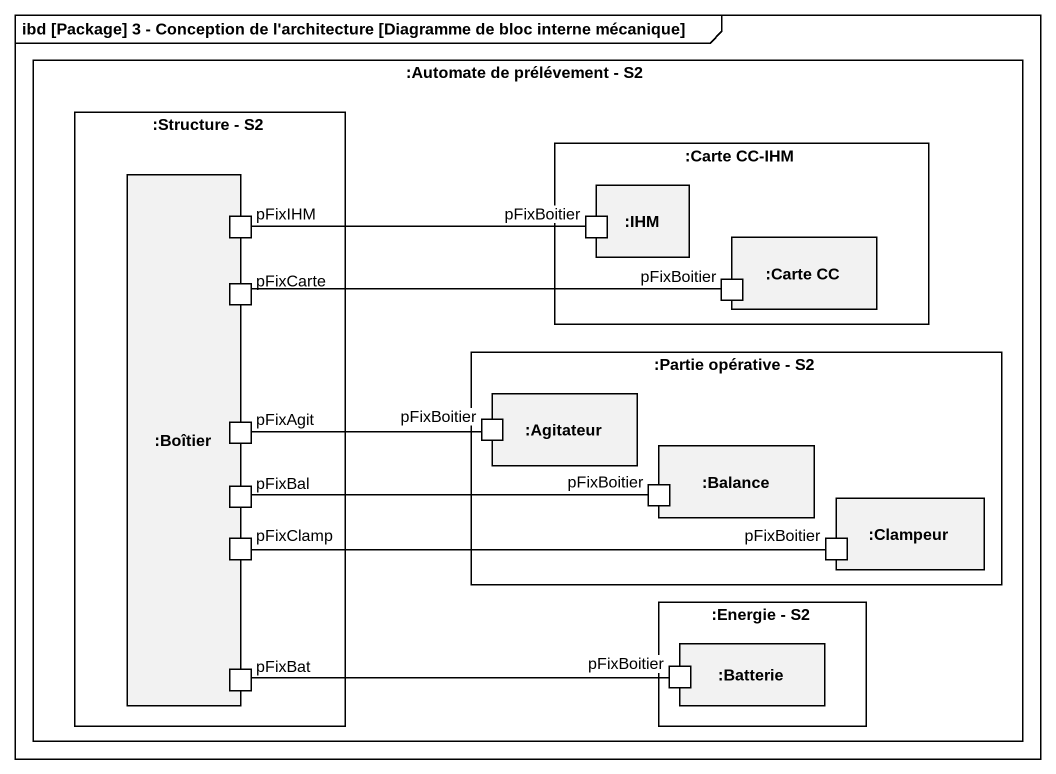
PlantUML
@startuml
mainframe ibd [Package] 3 - Conception de l'architecture [Diagramme de bloc interne mécanique]
rectangle ":Automate de prélévement - S2" as Automate_de_prélévement_S2 {
  rectangle ":Structure - S2" as Structure_S2 {
    rectangle ":Boîtier" as Boîtier {
      port pFixIHM
      port pFixCarte
      port pFixAgit
      port pFixBal
      port pFixClamp
      port pFixBat
    }
  }
  rectangle ":Carte CC-IHM" as Carte_CC_IHM {
    rectangle ":IHM" as IHM {
      port pFixBoitier
    }
    rectangle ":Carte CC" as Carte_CC {
      port "pFixBoitier" as pFixBoitier_2
    }
  }
  rectangle ":Partie opérative - S2" as Partie_opérative_S2 {
    rectangle ":Agitateur" as Agitateur {
      port "pFixBoitier" as pFixBoitier_3
    }
    rectangle ":Balance" as Balance {
      port "pFixBoitier" as pFixBoitier_4
    }
    rectangle ":Clampeur" as Clampeur {
      port "pFixBoitier" as pFixBoitier_5
    }
  }
  rectangle ":Energie - S2" as Energie_S2 {
    rectangle ":Batterie" as Batterie {
      port "pFixBoitier" as pFixBoitier_6
    }
  }
}
pFixIHM -right- pFixBoitier
pFixCarte -right- pFixBoitier_2
pFixAgit -right- pFixBoitier_3
pFixBal -right- pFixBoitier_4
pFixClamp -right- pFixBoitier_5
pFixBat -right- pFixBoitier_6
@enduml
